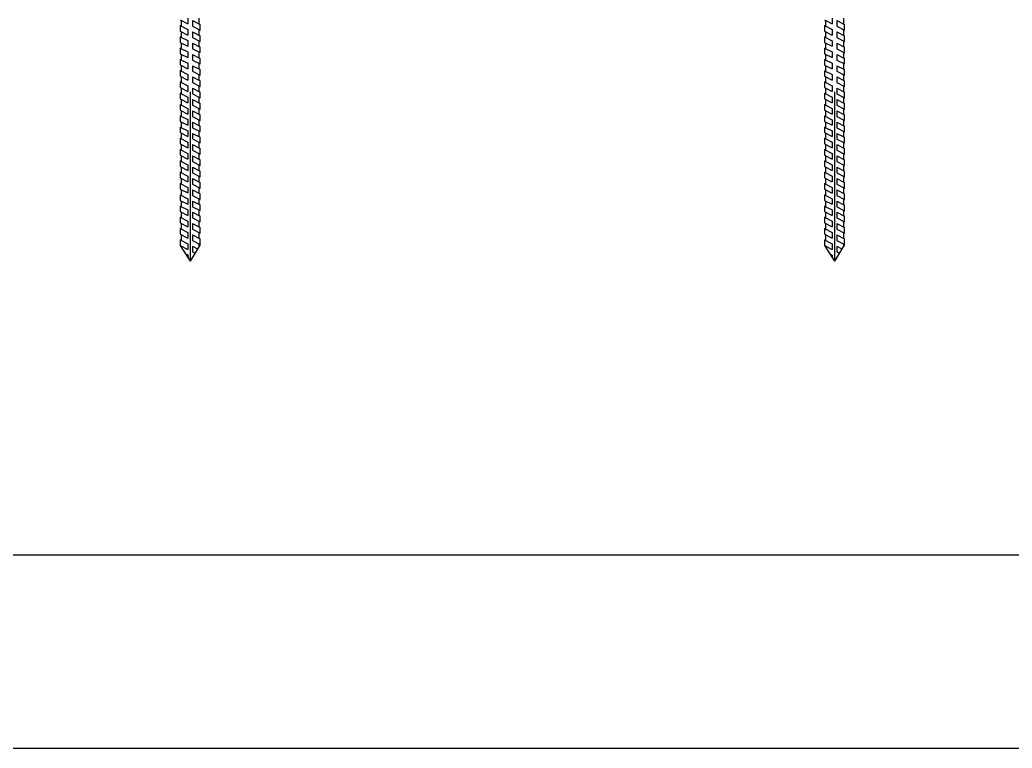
# Model space of a CAD drawing. Header units: millimetres. Extents: x -1985 to 969, y 203 to 500.
# Drawn here: x -1853.48 to -1828.84, y 205.8 to 223.87 of the extents above; entities that cross this region are included whole.
import ezdxf

# ---------------------------------------------------------------- set-up
doc = ezdxf.new("R2010")
doc.units = ezdxf.units.MM
doc.layers.add('А_1500_90', color=7, linetype='Continuous')

# ---------------------------------------------------------------- blocks, each defined once
blk = doc.blocks.new('196')
at = {"layer": 'А_1500_90'}
for p, q in [((-12.5, 1479.2), (0, 1500)), ((12.5, 1480.5), (0, 1500)), ((3, 1492.3), (3, 1495.3)), ((5.9, 1490.8), (3, 1492.3)), ((-12.5, 1479.2), (-11, 1479.2)), ((-12.5, 1479.2), (-12.5, 1472.2)), ((-2.9, 1474.3), (-12.5, 1479.2)), ((-11, 1478.4), (-11, 1481.7)), ((-2.9, 1481.3), (-9.3, 1484.6)), ((-2.9, 1488.3), (-6.1, 1490)), ((-2.9, 1481.3), (-2.9, 1488.3)), ((12.5, 1480.5), (3, 1485.3)), ((3, 1478.3), (3, 1485.3)), ((11, 1481.2), (11, 1482.8)), ((12.5, 1473.5), (12.5, 1480.5)), ((-2.9, 1467.3), (-12.5, 1472.2)), ((-11, 1464.5), (-11, 1471.4)), ((-2.9, 1467.3), (-2.9, 1474.3)), ((12.5, 1473.5), (3, 1478.3)), ((12.5, 1466.5), (3, 1471.3)), ((3, 1464.3), (3, 1471.3)), ((11, 1467.2), (11, 1474.2)), ((12.5, 1473.5), (11, 1473.5)), ((12.5, 1459.5), (12.5, 1466.5)), ((-12.5, 1465.2), (-11, 1465.2)), ((-12.5, 1465.2), (-12.5, 1458.2)), ((-2.9, 1460.3), (-12.5, 1465.2)), ((-2.9, 1453.3), (-12.5, 1458.2)), ((-11, 1450.5), (-11, 1457.5)), ((-2.9, 1453.3), (-2.9, 1460.3)), ((12.5, 1459.5), (3, 1464.3)), ((12.5, 1452.5), (3, 1457.3)), ((3, 1450.3), (3, 1457.3)), ((11, 1453.3), (11, 1460.2)), ((12.5, 1459.5), (11, 1459.5)), ((-12.5, 1451.2), (-11, 1451.2)), ((-12.5, 1451.2), (-12.5, 1444.2)), ((-2.9, 1446.3), (-12.5, 1451.2)), ((-2.9, 1439.3), (-12.5, 1444.2)), ((-11, 1436.5), (-11, 1443.5)), ((-2.9, 1439.3), (-2.9, 1446.3)), ((12.5, 1445.5), (3, 1450.3)), ((12.5, 1438.5), (3, 1443.3)), ((3, 1436.3), (3, 1443.3)), ((11, 1439.3), (11, 1446.3)), ((12.5, 1445.5), (11, 1445.5)), ((12.5, 1445.5), (12.5, 1452.5)), ((-12.5, 1437.3), (-11, 1437.3)), ((-12.5, 1437.3), (-12.5, 1430.3)), ((-2.9, 1432.4), (-12.5, 1437.3)), ((-2.9, 1425.4), (-12.5, 1430.3)), ((-11, 1422.5), (-11, 1429.5)), ((-2.9, 1425.4), (-2.9, 1432.4)), ((12.5, 1431.5), (3, 1436.3)), ((12.5, 1424.6), (3, 1429.4)), ((3, 1422.4), (3, 1429.4)), ((11, 1425.3), (11, 1432.3)), ((12.5, 1431.5), (11, 1431.5)), ((12.5, 1431.5), (12.5, 1438.5)), ((-12.5, 1423.3), (-11, 1423.3)), ((-12.5, 1423.3), (-12.5, 1416.3)), ((-2.9, 1418.4), (-12.5, 1423.3)), ((-2.9, 1411.4), (-2.9, 1418.4)), ((12.5, 1417.6), (3, 1422.4)), ((11, 1411.3), (11, 1418.3)), ((12.5, 1417.6), (11, 1417.6)), ((12.5, 1417.6), (12.5, 1424.6)), ((-2.9, 1411.4), (-12.5, 1416.3)), ((-12.5, 1409.3), (-11, 1409.3)), ((-12.5, 1409.3), (-12.5, 1402.3)), ((-2.9, 1404.4), (-12.5, 1409.3)), ((-11, 1408.5), (-11, 1415.5)), ((12.5, 1410.5), (3, 1415.4)), ((3, 1408.4), (3, 1415.4)), ((12.5, 1403.5), (3, 1408.4)), ((12.5, 1403.5), (12.5, 1410.5)), ((-2.9, 1397.4), (-12.5, 1402.3)), ((-12.5, 1395.3), (-11, 1395.3)), ((-12.5, 1395.3), (-12.5, 1388.3)), ((-2.9, 1390.3), (-12.5, 1395.3)), ((-11, 1394.5), (-11, 1401.5)), ((-2.9, 1397.4), (-2.9, 1404.4)), ((12.5, 1396.5), (3, 1401.4)), ((3, 1394.4), (3, 1401.4)), ((12.5, 1389.5), (3, 1394.4)), ((11, 1397.3), (11, 1404.3)), ((12.5, 1403.5), (11, 1403.5)), ((12.5, 1389.5), (12.5, 1396.5)), ((-2.9, 1383.3), (-12.5, 1388.3)), ((-12.5, 1381.2), (-11, 1381.2)), ((-12.5, 1381.2), (-12.5, 1374.2)), ((-2.9, 1376.3), (-12.5, 1381.2)), ((-11, 1380.5), (-11, 1387.5)), ((-2.9, 1383.3), (-2.9, 1390.3)), ((12.5, 1382.5), (3, 1387.4)), ((3, 1380.4), (3, 1387.4)), ((12.5, 1375.5), (3, 1380.4)), ((11, 1383.3), (11, 1390.3)), ((12.5, 1389.5), (11, 1389.5)), ((12.5, 1375.5), (12.5, 1382.5)), ((-2.9, 1369.3), (-12.5, 1374.2)), ((-11, 1366.5), (-11, 1373.5)), ((-2.9, 1369.3), (-2.9, 1376.3)), ((12.5, 1368.5), (3, 1373.3)), ((3, 1366.3), (3, 1373.3)), ((11, 1369.3), (11, 1376.3)), ((12.5, 1375.5), (11, 1375.5)), ((12.5, 1361.5), (12.5, 1368.5)), ((-12.5, 1367.2), (-11, 1367.2)), ((-12.5, 1367.2), (-12.5, 1360.2)), ((-2.9, 1362.3), (-12.5, 1367.2)), ((-2.9, 1355.3), (-12.5, 1360.2)), ((-11, 1352.5), (-11, 1359.5)), ((-2.9, 1355.3), (-2.9, 1362.3)), ((12.5, 1361.5), (3, 1366.3)), ((12.5, 1354.5), (3, 1359.3)), ((3, 1352.3), (3, 1359.3)), ((11, 1355.3), (11, 1362.3)), ((12.5, 1361.5), (11, 1361.5)), ((-12.5, 1353.3), (-11, 1353.3)), ((-12.5, 1353.3), (-12.5, 1346.3)), ((-2.9, 1348.4), (-12.5, 1353.3)), ((-2.9, 1341.4), (-12.5, 1346.3)), ((-11, 1338.5), (-11, 1345.5)), ((-2.9, 1341.4), (-2.9, 1348.4)), ((12.5, 1347.5), (3, 1352.3)), ((12.5, 1340.5), (3, 1345.4)), ((3, 1338.4), (3, 1345.4)), ((11, 1341.3), (11, 1348.3)), ((12.5, 1347.5), (11, 1347.5)), ((12.5, 1347.5), (12.5, 1354.5)), ((-12.5, 1339.3), (-11, 1339.3)), ((-12.5, 1339.3), (-12.5, 1332.3)), ((-2.9, 1334.4), (-12.5, 1339.3)), ((-2.9, 1327.4), (-12.5, 1332.3)), ((-11, 1324.5), (-11, 1331.5)), ((-2.9, 1327.4), (-2.9, 1334.4)), ((12.5, 1333.5), (3, 1338.4)), ((12.5, 1326.5), (3, 1331.4)), ((3, 1324.4), (3, 1331.4)), ((11, 1327.3), (11, 1334.3)), ((12.5, 1333.5), (11, 1333.5)), ((12.5, 1333.5), (12.5, 1340.5)), ((-12.5, 1325.3), (-11, 1325.3)), ((-12.5, 1325.3), (-12.5, 1318.3)), ((-2.9, 1320.4), (-12.5, 1325.3)), ((-2.9, 1313.4), (-12.5, 1318.3)), ((-2.9, 1313.4), (-2.9, 1320.4)), ((12.5, 1319.5), (3, 1324.4)), ((11, 1313.3), (11, 1320.3)), ((12.5, 1319.5), (11, 1319.5)), ((12.5, 1319.5), (12.5, 1326.5)), ((-12.5, 1311.3), (-11, 1311.3)), ((-12.5, 1311.3), (-12.5, 1304.3)), ((-2.9, 1306.4), (-12.5, 1311.3)), ((-11, 1310.5), (-11, 1317.5)), ((-2.9, 1299.4), (-2.9, 1306.4)), ((12.5, 1312.6), (3, 1317.4)), ((3, 1310.4), (3, 1317.4)), ((12.5, 1305.6), (3, 1310.4)), ((11, 1299.3), (11, 1306.3)), ((12.5, 1305.6), (12.5, 1312.6)), ((-2.9, 1299.4), (-12.5, 1304.3)), ((-12.5, 1297.3), (-11, 1297.3)), ((-12.5, 1297.3), (-12.5, 1290.3)), ((-2.9, 1292.4), (-12.5, 1297.3)), ((-11, 1296.6), (-11, 1303.5)), ((12.5, 1298.5), (3, 1303.4)), ((3, 1296.4), (3, 1303.4)), ((12.5, 1291.5), (3, 1296.4)), ((12.5, 1305.6), (11, 1305.6)), ((12.5, 1291.5), (12.5, 1298.5)), ((-2.9, 1285.4), (-12.5, 1290.3)), ((-12.5, 1283.3), (-11, 1283.3)), ((-12.5, 1283.3), (-12.5, 1276.3)), ((-2.9, 1278.4), (-12.5, 1283.3)), ((-11, 1282.6), (-11, 1289.6)), ((-2.9, 1285.4), (-2.9, 1292.4)), ((12.5, 1284.6), (3, 1289.4)), ((3, 1282.4), (3, 1289.4)), ((12.5, 1277.6), (3, 1282.4)), ((11, 1285.4), (11, 1292.3)), ((12.5, 1291.5), (11, 1291.5)), ((12.5, 1277.6), (12.5, 1284.6)), ((-2.9, 1271.4), (-12.5, 1276.3)), ((-12.5, 1269.3), (-11, 1269.3)), ((-12.5, 1269.3), (-12.5, 1262.3)), ((-2.9, 1264.4), (-12.5, 1269.3)), ((-11, 1268.6), (-11, 1275.6)), ((-2.9, 1271.4), (-2.9, 1278.4)), ((12.5, 1270.6), (3, 1275.4)), ((3, 1268.4), (3, 1275.4)), ((11, 1271.4), (11, 1278.4)), ((12.5, 1277.6), (11, 1277.6)), ((12.5, 1263.6), (12.5, 1270.6)), ((-2.9, 1257.4), (-12.5, 1262.3)), ((-11, 1254.5), (-11, 1261.6)), ((-2.9, 1257.4), (-2.9, 1264.4)), ((12.5, 1263.6), (3, 1268.4)), ((12.5, 1256.6), (3, 1261.4)), ((3, 1254.4), (3, 1261.4)), ((11, 1257.3), (11, 1264.4)), ((12.5, 1263.6), (11, 1263.6)), ((-12.5, 1255.3), (-12.5, 1248.3)), ((-12.5, 1255.3), (-11, 1255.3)), ((-2.9, 1250.4), (-12.5, 1255.3)), ((-2.9, 1243.4), (-12.5, 1248.3)), ((-11, 1240.5), (-11, 1247.5)), ((-2.9, 1243.4), (-2.9, 1250.4)), ((12.5, 1249.6), (3, 1254.4)), ((12.5, 1242.6), (3, 1247.4)), ((3, 1240.4), (3, 1247.4)), ((11, 1243.3), (11, 1250.3)), ((12.5, 1249.6), (11, 1249.6)), ((12.5, 1249.6), (12.5, 1256.6)), ((-12.5, 1241.3), (-12.5, 1234.3)), ((-12.5, 1241.3), (-11, 1241.3)), ((-2.9, 1236.4), (-12.5, 1241.3)), ((-2.9, 1229.4), (-12.5, 1234.3)), ((-11, 1226.5), (-11, 1233.5)), ((-2.9, 1229.4), (-2.9, 1236.4)), ((12.5, 1235.6), (3, 1240.4)), ((12.5, 1228.5), (3, 1233.4)), ((3, 1226.4), (3, 1233.4)), ((11, 1229.3), (11, 1236.3)), ((12.5, 1235.6), (11, 1235.6)), ((12.5, 1235.6), (12.5, 1242.6)), ((-12.5, 1227.3), (-12.5, 1220.3)), ((-12.5, 1227.3), (-11, 1227.3)), ((-2.9, 1222.4), (-12.5, 1227.3)), ((-2.9, 1215.4), (-12.5, 1220.3)), ((-2.9, 1215.4), (-2.9, 1222.4)), ((12.5, 1221.5), (3, 1226.4)), ((11, 1215.3), (11, 1222.3)), ((12.5, 1221.5), (11, 1221.5)), ((12.5, 1221.5), (12.5, 1228.5)), ((-12.5, 1213.3), (-12.5, 1206.3)), ((-12.5, 1213.3), (-11, 1213.3)), ((-2.9, 1208.4), (-12.5, 1213.3)), ((-11, 1212.6), (-11, 1219.5)), ((-2.9, 1201.4), (-2.9, 1208.4)), ((12.5, 1214.5), (3, 1219.4)), ((3, 1212.4), (3, 1219.4)), ((12.5, 1207.5), (3, 1212.4)), ((11, 1201.3), (11, 1208.3)), ((12.5, 1207.5), (11, 1207.5)), ((12.5, 1207.5), (12.5, 1214.5)), ((-2.9, 1201.4), (-12.5, 1206.3)), ((-11, 1198.5), (-11, 1205.6)), ((12.5, 1200.6), (3, 1205.4)), ((3, 1198.4), (3, 1205.4))]:
    blk.add_line(p, q, dxfattribs=at)
at = {"layer": 'А_1500_90', "color": 253}
blk.add_line((0, 1290), (0, 1500), dxfattribs=at)

msp = doc.modelspace()

# ---------------------------------------------------------------- linework, layer by layer
for p, q in [((-1965.375, 210.599), (-1586.297, 210.599)), ((-1984.569, 205.801), (-1581.498, 205.801))]:
    msp.add_line(p, q)
at = {"layer": 'А_1500_90'}
for p, q in [((-1849.499, 223.872), (-1849.309, 223.775)), ((-1849.499, 223.733), (-1849.309, 223.636)), ((-1849.499, 223.733), (-1849.469, 223.733)), ((-1849.499, 223.733), (-1849.499, 223.593)), ((-1849.469, 223.857), (-1849.469, 223.717)), ((-1849.309, 223.915), (-1849.309, 223.775)), ((-1849.192, 223.855), (-1849.192, 223.715)), ((-1849.192, 223.855), (-1848.999, 223.757)), ((-1849.029, 223.913), (-1849.029, 223.772)), ((-1848.999, 223.617), (-1848.999, 223.757)), ((-1849.499, 223.593), (-1849.309, 223.496)), ((-1849.469, 223.577), (-1849.469, 223.437)), ((-1849.309, 223.636), (-1849.309, 223.496)), ((-1849.192, 223.715), (-1848.999, 223.617)), ((-1849.192, 223.576), (-1849.192, 223.436)), ((-1849.192, 223.576), (-1848.999, 223.478)), ((-1849.029, 223.632), (-1849.029, 223.493)), ((-1848.999, 223.617), (-1849.029, 223.617)), ((-1849.499, 223.452), (-1849.309, 223.356)), ((-1849.499, 223.452), (-1849.469, 223.452)), ((-1849.499, 223.452), (-1849.499, 223.312)), ((-1849.499, 223.312), (-1849.309, 223.216)), ((-1849.469, 223.297), (-1849.469, 223.157)), ((-1849.309, 223.356), (-1849.309, 223.216)), ((-1849.192, 223.436), (-1848.999, 223.338)), ((-1849.192, 223.296), (-1849.192, 223.156)), ((-1849.192, 223.296), (-1848.999, 223.198)), ((-1849.029, 223.353), (-1849.029, 223.213)), ((-1848.999, 223.338), (-1849.029, 223.338)), ((-1848.999, 223.338), (-1848.999, 223.478)), ((-1849.499, 223.172), (-1849.309, 223.075)), ((-1849.499, 223.172), (-1849.469, 223.172)), ((-1849.499, 223.172), (-1849.499, 223.032)), ((-1849.499, 223.032), (-1849.309, 222.935)), ((-1849.469, 223.017), (-1849.469, 222.877)), ((-1849.309, 223.075), (-1849.309, 222.935)), ((-1849.192, 223.156), (-1848.999, 223.058)), ((-1849.192, 223.015), (-1849.192, 222.875)), ((-1849.192, 223.015), (-1848.999, 222.917)), ((-1849.029, 223.073), (-1849.029, 222.933)), ((-1848.999, 223.058), (-1849.029, 223.058)), ((-1848.999, 223.058), (-1848.999, 223.198)), ((-1849.499, 222.892), (-1849.469, 222.892)), ((-1849.499, 222.892), (-1849.309, 222.795)), ((-1849.499, 222.892), (-1849.499, 222.752)), ((-1849.499, 222.752), (-1849.309, 222.655)), ((-1849.309, 222.795), (-1849.309, 222.655)), ((-1849.192, 222.875), (-1848.999, 222.777)), ((-1849.029, 222.793), (-1849.029, 222.652)), ((-1848.999, 222.777), (-1849.029, 222.777)), ((-1848.999, 222.777), (-1848.999, 222.917)), ((-1849.499, 222.612), (-1849.309, 222.515)), ((-1849.499, 222.612), (-1849.469, 222.612)), ((-1849.499, 222.612), (-1849.499, 222.472)), ((-1849.469, 222.737), (-1849.469, 222.596)), ((-1849.309, 222.515), (-1849.309, 222.375)), ((-1849.192, 222.735), (-1849.192, 222.595)), ((-1849.192, 222.735), (-1848.999, 222.637)), ((-1849.192, 222.595), (-1848.999, 222.497)), ((-1849.029, 222.512), (-1849.029, 222.372)), ((-1848.999, 222.497), (-1849.029, 222.497)), ((-1848.999, 222.497), (-1848.999, 222.637)), ((-1849.499, 222.472), (-1849.309, 222.375)), ((-1849.499, 222.331), (-1849.309, 222.234)), ((-1849.499, 222.331), (-1849.469, 222.331)), ((-1849.499, 222.331), (-1849.499, 222.191)), ((-1849.469, 222.456), (-1849.469, 222.316)), ((-1849.192, 222.455), (-1849.192, 222.315)), ((-1849.192, 222.455), (-1848.999, 222.357)), ((-1849.192, 222.315), (-1848.999, 222.217)), ((-1848.999, 222.217), (-1848.999, 222.357)), ((-1849.499, 222.191), (-1849.309, 222.094)), ((-1849.499, 222.052), (-1849.309, 221.956)), ((-1849.499, 222.052), (-1849.469, 222.052)), ((-1849.499, 222.052), (-1849.499, 221.912)), ((-1849.469, 222.176), (-1849.469, 222.037)), ((-1849.309, 222.234), (-1849.309, 222.094)), ((-1849.192, 222.175), (-1849.192, 222.035)), ((-1849.192, 222.175), (-1848.999, 222.077)), ((-1849.192, 222.035), (-1848.999, 221.937)), ((-1849.029, 222.232), (-1849.029, 222.092)), ((-1848.999, 222.217), (-1849.029, 222.217)), ((-1848.999, 221.937), (-1848.999, 222.077)), ((-1849.499, 221.912), (-1849.309, 221.816)), ((-1849.499, 221.772), (-1849.309, 221.675)), ((-1849.499, 221.772), (-1849.469, 221.772)), ((-1849.499, 221.772), (-1849.499, 221.632)), ((-1849.469, 221.897), (-1849.469, 221.757)), ((-1849.309, 221.956), (-1849.309, 221.816)), ((-1849.192, 221.896), (-1849.192, 221.756)), ((-1849.192, 221.896), (-1848.999, 221.798)), ((-1849.192, 221.756), (-1848.999, 221.658)), ((-1849.029, 221.952), (-1849.029, 221.813)), ((-1848.999, 221.937), (-1849.029, 221.937)), ((-1848.999, 221.658), (-1848.999, 221.798)), ((-1849.499, 221.632), (-1849.309, 221.535)), ((-1849.469, 221.617), (-1849.469, 221.478)), ((-1849.309, 221.675), (-1849.309, 221.535)), ((-1849.192, 221.616), (-1849.192, 221.476)), ((-1849.192, 221.616), (-1848.999, 221.517)), ((-1849.029, 221.673), (-1849.029, 221.533)), ((-1848.999, 221.658), (-1849.029, 221.658)), ((-1848.999, 221.377), (-1848.999, 221.517)), ((-1849.499, 221.493), (-1849.309, 221.396)), ((-1849.499, 221.493), (-1849.469, 221.493)), ((-1849.499, 221.493), (-1849.499, 221.353)), ((-1849.499, 221.353), (-1849.309, 221.256)), ((-1849.469, 221.338), (-1849.469, 221.197)), ((-1849.309, 221.396), (-1849.309, 221.256)), ((-1849.192, 221.476), (-1848.999, 221.377)), ((-1849.192, 221.336), (-1849.192, 221.196)), ((-1849.192, 221.336), (-1848.999, 221.238)), ((-1849.029, 221.393), (-1849.029, 221.253)), ((-1848.999, 221.377), (-1849.029, 221.377)), ((-1849.499, 221.213), (-1849.309, 221.116)), ((-1849.499, 221.213), (-1849.469, 221.213)), ((-1849.499, 221.213), (-1849.499, 221.073)), ((-1849.499, 221.073), (-1849.309, 220.976)), ((-1849.469, 221.057), (-1849.469, 220.918)), ((-1849.309, 221.116), (-1849.309, 220.976)), ((-1849.192, 221.196), (-1848.999, 221.098)), ((-1849.192, 221.056), (-1849.192, 220.916)), ((-1849.192, 221.056), (-1848.999, 220.958)), ((-1849.029, 221.113), (-1849.029, 220.973)), ((-1848.999, 221.098), (-1849.029, 221.098)), ((-1848.999, 221.098), (-1848.999, 221.238)), ((-1849.499, 220.934), (-1849.309, 220.837)), ((-1849.499, 220.934), (-1849.469, 220.934)), ((-1849.499, 220.934), (-1849.499, 220.794)), ((-1849.499, 220.794), (-1849.309, 220.697)), ((-1849.469, 220.778), (-1849.469, 220.638)), ((-1849.309, 220.837), (-1849.309, 220.697)), ((-1849.192, 220.916), (-1848.999, 220.818)), ((-1849.192, 220.777), (-1849.192, 220.637)), ((-1849.192, 220.777), (-1848.999, 220.679)), ((-1849.029, 220.833), (-1849.029, 220.694)), ((-1848.999, 220.818), (-1849.029, 220.818)), ((-1848.999, 220.818), (-1848.999, 220.958)), ((-1849.499, 220.653), (-1849.309, 220.556)), ((-1849.499, 220.653), (-1849.469, 220.653)), ((-1849.499, 220.653), (-1849.499, 220.513)), ((-1849.309, 220.556), (-1849.309, 220.416)), ((-1849.192, 220.637), (-1848.999, 220.539)), ((-1849.029, 220.554), (-1849.029, 220.414)), ((-1848.999, 220.539), (-1849.029, 220.539)), ((-1848.999, 220.539), (-1848.999, 220.679)), ((-1849.499, 220.513), (-1849.309, 220.416)), ((-1849.499, 220.373), (-1849.309, 220.276)), ((-1849.499, 220.373), (-1849.469, 220.373)), ((-1849.499, 220.373), (-1849.499, 220.233)), ((-1849.469, 220.498), (-1849.469, 220.358)), ((-1849.192, 220.497), (-1849.192, 220.357)), ((-1849.192, 220.497), (-1848.999, 220.399)), ((-1849.192, 220.357), (-1848.999, 220.259)), ((-1848.999, 220.259), (-1848.999, 220.399)), ((-1849.499, 220.233), (-1849.309, 220.136)), ((-1849.499, 220.093), (-1849.309, 219.996)), ((-1849.499, 220.093), (-1849.469, 220.093)), ((-1849.499, 220.093), (-1849.499, 219.953)), ((-1849.469, 220.218), (-1849.469, 220.077)), ((-1849.309, 220.276), (-1849.309, 220.136)), ((-1849.192, 220.216), (-1849.192, 220.076)), ((-1849.192, 220.216), (-1848.999, 220.118)), ((-1849.192, 220.076), (-1848.999, 219.978)), ((-1849.029, 220.274), (-1849.029, 220.133)), ((-1848.999, 220.259), (-1849.029, 220.259)), ((-1848.999, 219.978), (-1848.999, 220.118)), ((-1849.499, 219.953), (-1849.309, 219.856)), ((-1849.499, 219.812), (-1849.309, 219.716)), ((-1849.499, 219.812), (-1849.469, 219.812)), ((-1849.499, 219.812), (-1849.499, 219.672)), ((-1849.469, 219.937), (-1849.469, 219.797)), ((-1849.309, 219.996), (-1849.309, 219.856)), ((-1849.192, 219.936), (-1849.192, 219.796)), ((-1849.192, 219.936), (-1848.999, 219.838)), ((-1849.192, 219.796), (-1848.999, 219.698)), ((-1849.029, 219.993), (-1849.029, 219.853)), ((-1848.999, 219.978), (-1849.029, 219.978)), ((-1848.999, 219.698), (-1848.999, 219.838)), ((-1849.499, 219.672), (-1849.309, 219.576)), ((-1849.469, 219.657), (-1849.469, 219.517)), ((-1849.309, 219.716), (-1849.309, 219.576)), ((-1849.192, 219.656), (-1849.192, 219.516)), ((-1849.192, 219.656), (-1848.999, 219.558)), ((-1849.029, 219.713), (-1849.029, 219.573)), ((-1848.999, 219.698), (-1849.029, 219.698)), ((-1848.999, 219.418), (-1848.999, 219.558)), ((-1849.499, 219.532), (-1849.309, 219.435)), ((-1849.499, 219.532), (-1849.469, 219.532)), ((-1849.499, 219.532), (-1849.499, 219.392)), ((-1849.499, 219.392), (-1849.309, 219.295)), ((-1849.469, 219.377), (-1849.469, 219.238)), ((-1849.309, 219.435), (-1849.309, 219.295)), ((-1849.192, 219.516), (-1848.999, 219.418)), ((-1849.192, 219.376), (-1849.192, 219.236)), ((-1849.192, 219.376), (-1848.999, 219.278)), ((-1849.029, 219.433), (-1849.029, 219.293)), ((-1848.999, 219.418), (-1849.029, 219.418)), ((-1849.499, 219.253), (-1849.309, 219.157)), ((-1849.499, 219.253), (-1849.469, 219.253)), ((-1849.499, 219.253), (-1849.499, 219.113)), ((-1849.499, 219.113), (-1849.309, 219.017)), ((-1849.469, 219.098), (-1849.469, 218.958)), ((-1849.309, 219.157), (-1849.309, 219.017)), ((-1849.192, 219.236), (-1848.999, 219.138)), ((-1849.192, 219.097), (-1849.192, 218.957)), ((-1849.192, 219.097), (-1848.999, 218.999)), ((-1849.029, 219.153), (-1849.029, 219.014)), ((-1848.999, 219.138), (-1849.029, 219.138)), ((-1848.999, 219.138), (-1848.999, 219.278)), ((-1849.499, 218.973), (-1849.309, 218.876)), ((-1849.499, 218.973), (-1849.469, 218.973)), ((-1849.499, 218.973), (-1849.499, 218.833)), ((-1849.499, 218.833), (-1849.309, 218.736)), ((-1849.469, 218.818), (-1849.469, 218.679)), ((-1849.309, 218.876), (-1849.309, 218.736)), ((-1849.192, 218.957), (-1848.999, 218.859)), ((-1849.192, 218.817), (-1849.192, 218.677)), ((-1849.192, 218.817), (-1848.999, 218.719)), ((-1849.029, 218.874), (-1849.029, 218.734)), ((-1848.999, 218.859), (-1849.029, 218.859)), ((-1848.999, 218.859), (-1848.999, 218.999)), ((-1849.499, 218.694), (-1849.309, 218.597)), ((-1849.499, 218.694), (-1849.469, 218.694)), ((-1849.499, 218.694), (-1849.499, 218.554)), ((-1849.499, 218.554), (-1849.309, 218.457)), ((-1849.309, 218.597), (-1849.309, 218.457)), ((-1849.192, 218.677), (-1848.999, 218.579)), ((-1849.029, 218.594), (-1849.029, 218.454)), ((-1848.999, 218.579), (-1849.029, 218.579)), ((-1848.999, 218.579), (-1848.999, 218.719)), ((-1849.499, 218.414), (-1849.309, 218.317)), ((-1849.499, 218.414), (-1849.469, 218.414)), ((-1849.499, 218.414), (-1849.499, 218.274)), ((-1849.469, 218.539), (-1849.469, 218.398)), ((-1849.309, 218.317), (-1849.309, 218.177)), ((-1849.192, 218.537), (-1849.192, 218.397)), ((-1849.192, 218.537), (-1848.999, 218.439)), ((-1849.192, 218.397), (-1848.999, 218.299)), ((-1849.029, 218.314), (-1849.029, 218.249)), ((-1848.999, 218.299), (-1848.999, 218.439)), ((-1849.499, 218.274), (-1849.309, 218.177)), ((-1849.499, 218.274), (-1849.248, 217.882)), ((-1849.469, 218.258), (-1849.469, 218.227)), ((-1849.367, 218.067), (-1849.309, 218.038)), ((-1848.999, 218.299), (-1849.248, 217.882)), ((-1849.192, 218.257), (-1849.192, 218.117)), ((-1849.192, 218.257), (-1849.063, 218.192)), ((-1849.192, 218.117), (-1849.127, 218.084)), ((-1848.999, 218.299), (-1849.029, 218.299)), ((-1849.309, 218.038), (-1849.309, 217.977))]:
    msp.add_line(p, q, dxfattribs=at)
at = {"layer": 'А_1500_90', "color": 253}
msp.add_line((-1849.249, 222.082), (-1849.249, 217.884), dxfattribs=at)

# ---------------------------------------------------------------- block references
at = {"color": 250, "xscale": 0.01999999999998181, "yscale": 0.01999999999998181, "zscale": 0.02, "rotation": 180}
msp.add_blockref('196', (-1833.249, 247.883), dxfattribs=at)

doc.saveas('drawing.dxf')
